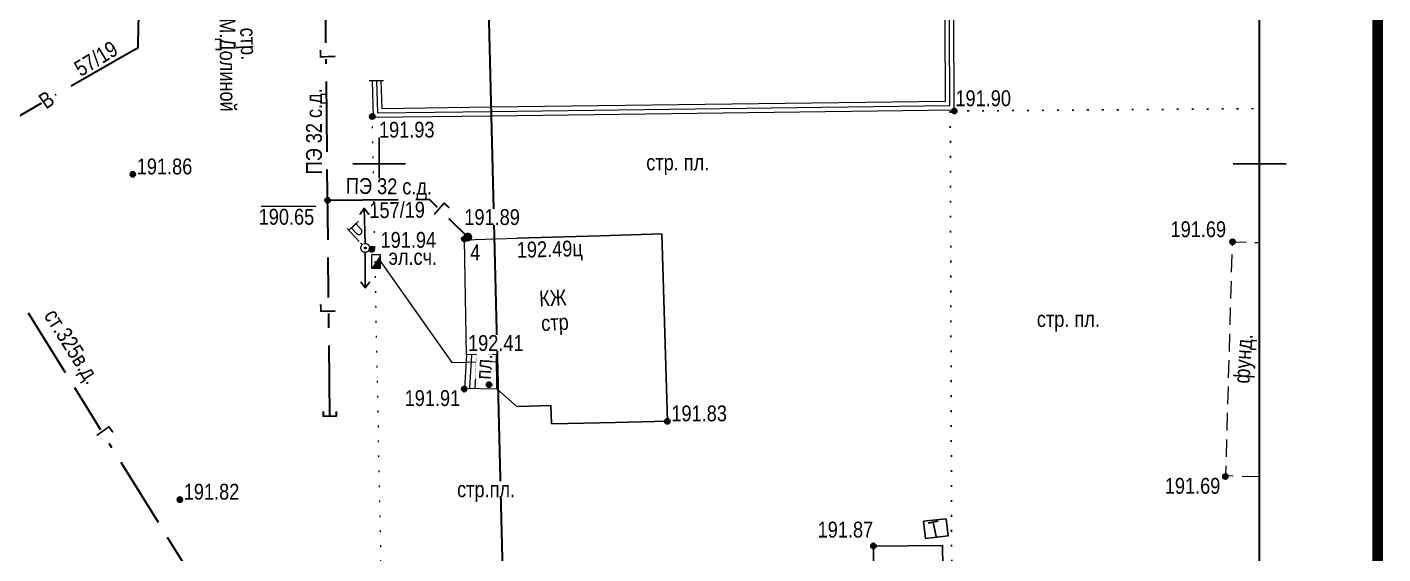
# Model space of a CAD drawing. Header units: millimetres. Extents: x 5990 to 6530, y 11480 to 11770.
# Drawn here: x 6180 to 6257, y 11577.8 to 11607.8 of the extents above; entities that cross this region are included whole.
import ezdxf
from ezdxf.enums import TextEntityAlignment as Align

# ---------------------------------------------------------------- set-up
doc = ezdxf.new("R2010")
doc.units = ezdxf.units.MM
for name, pattern in [('ACAD_ISO07W100', [3, 0, -3]), ('g5_02x1', [1.5, 1, -0.5]), ('g5_122', [5, 4, -1]), ('g5_366', [0.85, 0.1, -0.75]), ('T_03.LINE', [1, 1, 0])]:
    doc.linetypes.add(name, pattern=pattern)
for name, color, linetype in [('01 ПЛАНШЕТ', 7, 'Continuous'), ('02 ПЛАНОВО-ВЫСОТНОЕ ОБОСНОВАНИЕ', 7, 'Continuous'), ('03 ЗДАНИЯ И ИХ ЧАСТИ', 7, 'Continuous'), ('04 ПРОМЫШЛЕННЫЕ И СОЦ.-КУЛЬТ. ОБЪЕКТЫ', 7, 'Continuous'), ('05 ГАЗОПРОВОД', 7, 'Continuous'), ('06 ВОДОПРОВОД', 7, 'Continuous'), ('07 ЭЛЕКТРОКАБЕЛЬ', 7, 'Continuous'), ('08 ЛЭП', 7, 'Continuous'), ('13 АВТОМОБИЛЬНЫЕ ДОРОГИ', 7, 'Continuous'), ('15 РЕЛЬЕФ', 7, 'Continuous'), ('17 ОГРАЖДЕНИЯ', 7, 'Continuous')]:
    doc.layers.add(name, color=color, linetype=linetype)
doc.layers.add('18 ГРАНИЦА ТОПОСЪЕМКИ', color=7, linetype='Continuous', plot=False)
doc.styles.add('Д-431', font='ARIALNI_1.TTF', dxfattribs={"height": 0.9})
doc.styles.add('Р-131', font='ARIALN.TTF')
doc.linetypes.add('g5_119_3', pattern='A,4,-1,[31,GUGK_2005.shx,S=0.1,R=0,X=0,Y=0],4,[31,GUGK_2005.shx,S=0.1,R=180,X=0,Y=0],-1', length=10)
doc.linetypes.add('g5_474_4b', pattern='A,1.5,-0.5,0.55,-0.2,[33,GUGK_2005.shx,S=0.8,R=0,X=0,Y=0],-0.2,0.55,-0.5', length=4)

# ---------------------------------------------------------------- blocks, each defined once
blk = doc.blocks.new('_krest')
at = {"color": 3, "linetype": 'ByBlock', "lineweight": -2}
for p, q in [((0, -3), (0, 3)), ((-3, 0), (3, 0))]:
    blk.add_line(p, q, dxfattribs=at)
blk = doc.blocks.new('g5_330')
blk.add_hatch(color=0).paths.add_polyline_path([(0.15, 0, 1), (-0.15, 0, 1)])
at = {"color": 0}
blk.add_circle((0, 0), 0.15, dxfattribs=at)
blk = doc.blocks.new('T_03.32.01')
at = {"color": 0, "linetype": 'ACAD_ISO07W100', "lineweight": 0}
blk.add_wipeout([(0.25, 0), (0.217, 0.125), (0.125, 0.217), (0, 0.25), (-0.125, 0.217), (-0.217, 0.125), (-0.25, 0), (-0.217, -0.125), (-0.125, -0.217), (0, -0.25), (0.125, -0.217), (0.217, -0.125)], dxfattribs=at)
at = {"linetype": 'T_03.LINE', "lineweight": -2}
h = blk.add_hatch(color=0, dxfattribs=at)
h.dxf.hatch_style = 1
h.paths.add_polyline_path([(0.05, 0, 1), (-0.05, 0, 1)])
at = {"color": 0, "linetype": 'T_03.LINE', "lineweight": -2}
blk.add_circle((0, 0), 0.25, dxfattribs=at)
at = {"color": 0, "linetype": 'T_03.LINE', "lineweight": 0}
blk.add_circle((0, 0), 0.05, dxfattribs=at)
blk = doc.blocks.new('*U161')
at = {"color": 0, "linetype": 'T_03.LINE', "lineweight": -2, "rotation": 42.94866367034565}
blk.add_blockref('T_03.32.01', (0, 0), dxfattribs=at)
at = {"color": 0, "linetype": 'ACAD_ISO07W100', "lineweight": 0}
blk.add_wipeout([(-0.534, 1.381), (-0.232, 1.057), (-0.196, 0.998), (-0.186, 0.93), (-0.202, 0.863), (-0.241, 0.81), (-0.301, 0.773), (-0.368, 0.763), (-0.434, 0.779), (-0.489, 0.818), (-0.79, 1.143)], dxfattribs=at)
at = {"color": 0, "linetype": 'T_03.LINE', "lineweight": -2}
for points in [[(-1.022, 1.098), (-0.17, 0.183)], [(-0.937, 1.006), (-0.388, 1.517)]]:
    blk.add_lwpolyline(points, dxfattribs=at)
blk.add_lwpolyline([(-0.79, 1.143), (-0.489, 0.818, 1), (-0.232, 1.057), (-0.534, 1.381)], format="xyb", dxfattribs=at)
blk = doc.blocks.new('g5_115_1')
at = {"color": 0}
for points in [[(0, 0), (2, 0)], [(1.647, -0.252), (2, 0), (1.647, 0.252)]]:
    blk.add_lwpolyline(points, dxfattribs=at)
blk = doc.blocks.new('51321399')
at = {"layer": '08 ЛЭП', "xscale": 2, "yscale": 2, "zscale": 2}
blk.add_blockref('g5_115_1', (0, 0), dxfattribs=at)
blk = doc.blocks.new('g5_113c')
blk.add_hatch(color=1).paths.add_polyline_path([(-0.375, 0), (0.375, 0), (0, 0.25), (-0.375, 0.5)])
at = {"color": 1, "lineweight": 20}
blk.add_lwpolyline([(-0.375, 0), (0.375, 0), (0.375, 0.5), (-0.375, 0.5)], close=True, dxfattribs=at)
blk = doc.blocks.new('g5_121_7a')
at = {"color": 0, "lineweight": 30}
blk.add_lwpolyline([(0.25, 0.375), (0, 0.375), (0, -0.375), (0.25, -0.375)], dxfattribs=at)
blk = doc.blocks.new('g5_475_5')
at = {"color": 0}
blk.add_lwpolyline([(0, -0.4), (0, 0.4)], dxfattribs=at)

msp = doc.modelspace()

# ---------------------------------------------------------------- linework, layer by layer
at = {"layer": '01 ПЛАНШЕТ', "color": 7, "const_width": 0.6}
msp.add_lwpolyline([(6256.7, 11493.3), (6256.7, 11617.021)], dxfattribs=at)
at = {"layer": '02 ПЛАНОВО-ВЫСОТНОЕ ОБОСНОВАНИЕ'}
msp.add_lwpolyline([(6000, 11500), (6250, 11500), (6250, 11750), (6000, 11750)], close=True, dxfattribs=at)
at = {"layer": '03 ЗДАНИЯ И ИХ ЧАСТИ', "color": 7, "lineweight": 15}
for points in [[(6207.889, 11586.202), (6207.84, 11586.2), (6206.69, 11587.22), (6206.655, 11589.167), (6204.96, 11589.14), (6204.84, 11595.685), (6207.846, 11595.776)], [(6204.96, 11589.14), (6204.856, 11587.261), (6206.69, 11587.22)], [(6205.238, 11589.145), (6205.134, 11587.265)], [(6205.539, 11589.149), (6205.433, 11587.248)]]:
    msp.add_lwpolyline(points, dxfattribs=at)
for points in [[(6212.541, 11595.917), (6207.846, 11595.776)], [(6213.421, 11585.303), (6216.37, 11585.37), (6216.049, 11596.023), (6212.541, 11595.917), (6216.049, 11596.023), (6216.37, 11585.37)], [(6207.889, 11586.202), (6209.75, 11586.262), (6209.79, 11585.22), (6213.421, 11585.303), (6209.79, 11585.22), (6209.75, 11586.262)]]:
    msp.add_lwpolyline(points, close=True, dxfattribs=at)
at = {"layer": '03 ЗДАНИЯ И ИХ ЧАСТИ', "color": 7, "linetype": 'g5_02x1', "lineweight": 15, "flags": 128}
msp.add_lwpolyline([(6250, 11582.212), (6248.08, 11582.267), (6248.19, 11586.104), (6248.46, 11595.57), (6250, 11595.526)], dxfattribs=at)
at = {"layer": '03 ЗДАНИЯ И ИХ ЧАСТИ'}
for points in [[(6232.199, 11579.837), (6230.917, 11579.688), (6231.031, 11578.71), (6232.313, 11578.858)], [(6232.027, 11575.85), (6228.099, 11575.805), (6228.071, 11578.272), (6231.999, 11578.317)]]:
    msp.add_lwpolyline(points, close=True, dxfattribs=at)
at = {"layer": '04 ПРОМЫШЛЕННЫЕ И СОЦ.-КУЛЬТ. ОБЪЕКТЫ', "color": 7, "linetype": 'g5_366', "lineweight": 25}
for points in [[(6232.433, 11602.998), (6232.52, 11575.46), (6207.077, 11574.963)], [(6232.547, 11602.999), (6250, 11603.137)]]:
    msp.add_lwpolyline(points, dxfattribs=at)
at = {"layer": '05 ГАЗОПРОВОД', "color": 1, "linetype": 'g5_122', "lineweight": 30}
msp.add_lwpolyline([(6197.198, 11585.675), (6196.925, 11612.711), (6196.36, 11629.191), (6195.55, 11651.924), (6192.649, 11659.34), (6191.983, 11692.001), (6194.593, 11695.111), (6193.44, 11739.82), (6193.207, 11750)], dxfattribs=at)
at = {"layer": '05 ГАЗОПРОВОД', "color": 7, "lineweight": 15}
msp.add_lwpolyline([(6193.291, 11597.589), (6196.402, 11597.589)], dxfattribs=at)
at = {"layer": '05 ГАЗОПРОВОД', "color": 10, "lineweight": 15, "const_width": 0.25}
msp.add_lwpolyline([(6204.91, 11595.841, 1), (6205.16, 11595.841, 1)], format="xyb", close=True, dxfattribs=at)
at = {"layer": '07 ЭЛЕКТРОКАБЕЛЬ', "color": 1, "linetype": 'g5_119_3', "lineweight": 15, "ltscale": 0.5}
msp.add_lwpolyline([(6200.072, 11594.448), (6204.118, 11588.712), (6206.662, 11588.759)], dxfattribs=at)
at = {"layer": '17 ОГРАЖДЕНИЯ', "color": 7, "lineweight": 15}
for points in [[(6206.374, 11603.232), (6232.157, 11603.568), (6232.052, 11629.919)], [(6206.386, 11602.732), (6232.659, 11603.075), (6232.552, 11629.921)], [(6200.094, 11604.733), (6200.143, 11603.15), (6206.374, 11603.232)]]:
    msp.add_lwpolyline(points, dxfattribs=at)
at = {"layer": '17 ОГРАЖДЕНИЯ', "color": 7, "linetype": 'g5_474_4b', "lineweight": 15}
for points in [[(6206.38, 11602.982), (6232.408, 11603.322), (6232.302, 11629.92)], [(6199.844, 11604.724), (6199.901, 11602.897), (6206.38, 11602.982)]]:
    msp.add_lwpolyline(points, dxfattribs=at)
at = {"layer": '18 ГРАНИЦА ТОПОСЪЕМКИ', "color": 2, "lineweight": 30, "flags": 128}
msp.add_lwpolyline([(6250, 11556.97), (6250, 11750), (6202.721, 11750)], dxfattribs=at)

# ---------------------------------------------------------------- block references
at = {"layer": '02 ПЛАНОВО-ВЫСОТНОЕ ОБОСНОВАНИЕ', "color": 94, "xscale": 0.5, "yscale": 0.5, "zscale": 0.5}
msp.add_blockref('_krest', (6200, 11600), dxfattribs=at)
at = {"layer": '02 ПЛАНОВО-ВЫСОТНОЕ ОБОСНОВАНИЕ', "lineweight": 25, "xscale": 0.5, "yscale": 0.5, "zscale": 0.5}
for p in [(6200, 11600), (6250, 11600)]:
    msp.add_blockref('_krest', p, dxfattribs=at)
at = {"layer": '02 ПЛАНОВО-ВЫСОТНОЕ ОБОСНОВАНИЕ', "color": 3, "xscale": 0.5, "yscale": 0.5, "zscale": 0.5}
msp.add_blockref('_krest', (6250, 11599.998), dxfattribs=at)
at = {"layer": '03 ЗДАНИЯ И ИХ ЧАСТИ', "color": 7, "lineweight": 15, "rotation": 354.9710927233455}
msp.add_blockref('g5_330', (6206.24, 11587.451), dxfattribs=at)
at = {"layer": '05 ГАЗОПРОВОД', "color": 7, "lineweight": 15}
msp.add_blockref('g5_330', (6197.074, 11597.927, 191.94), dxfattribs=at)
at = {"layer": '05 ГАЗОПРОВОД', "color": 1, "lineweight": 15, "rotation": 90.57974676739212}
msp.add_blockref('g5_121_7a', (6197.198, 11585.675), dxfattribs=at)
at = {"layer": '15 РЕЛЬЕФ', "color": 7, "lineweight": 15}
for p in [(6199.61, 11602.69), (6186.01, 11599.4), (6204.83, 11595.73), (6204.831, 11587.201), (6188.68, 11580.92)]:
    msp.add_blockref('g5_330', p, dxfattribs=at)
at = {"layer": '15 РЕЛЬЕФ'}
for p in [(6232.66, 11603), (6248.46, 11595.57), (6216.37, 11585.37), (6248.054, 11582.234)]:
    msp.add_blockref('g5_330', p, dxfattribs=at)
at = {"layer": '15 РЕЛЬЕФ', "color": 7}
msp.add_blockref('g5_330', (6228.067, 11578.289), dxfattribs=at)
at = {"layer": '17 ОГРАЖДЕНИЯ', "color": 7, "lineweight": 15, "rotation": 272.0845800298035}
msp.add_blockref('g5_475_5', (6199.842, 11604.724), dxfattribs=at)

# ---------------------------------------------------------------- texts
at = {"layer": '03 ЗДАНИЯ И ИХ ЧАСТИ', "color": 7, "lineweight": 25, "style": 'Д-431'}
for s, rotation, p in [('фунд.', 86.1261, (6249.416, 11587.492)), ('Т', 11.95051, (6231.328, 11578.745))]:
    msp.add_text(s, height=0.9, rotation=rotation, dxfattribs=at).set_placement(p)
at = {"layer": '03 ЗДАНИЯ И ИХ ЧАСТИ', "color": 1, "lineweight": 25, "insert": (6205.17, 11595.416), "char_height": 0.9, "width": 0.43813, "attachment_point": 1, "style": 'Д-431'}
msp.add_mtext('4', dxfattribs=at)
at = {"layer": '04 ПРОМЫШЛЕННЫЕ И СОЦ.-КУЛЬТ. ОБЪЕКТЫ', "color": 7, "lineweight": 25, "style": 'Д-431'}
for p in [(6216.959, 11599.945), (6239.141, 11591.045)]:
    msp.add_text('стр. пл.', height=0.9, dxfattribs=at).set_placement(p, align=Align.MIDDLE)
at = {"layer": '15 РЕЛЬЕФ', "color": 7, "lineweight": 25, "style": 'Д-431'}
for s, p in [('191.90', (6232.726, 11603.275)), ('191.69', (6244.942, 11595.834)), ('191.83', (6216.595, 11585.37)), ('191.69', (6244.616, 11581.253))]:
    msp.add_text(s, height=0.9, dxfattribs=at).set_placement(p)

# ---------------------------------------------------------------- next in the draw order: texts
at = {"layer": '15 РЕЛЬЕФ', "color": 7, "lineweight": 25, "insert": (6224.901, 11579.667), "char_height": 0.9, "attachment_point": 1, "style": 'Д-431', "bg_fill": 3, "box_fill_scale": 1, "bg_fill_color": 256, "bg_fill_transparency": 0}
msp.add_mtext('191.87', dxfattribs=at)

# ---------------------------------------------------------------- next in the draw order: linework, layer by layer
at = {"layer": '18 ГРАНИЦА ТОПОСЪЕМКИ', "color": 2, "lineweight": 30}
msp.add_lwpolyline([(6070.262, 11750), (6072.521, 11702.793), (6077.654, 11539.11), (6034.638, 11531.486), (6038.284, 11500), (6250, 11500), (6250, 11556.97), (6207.525, 11556.97), (6202.721, 11750), (6070.262, 11750)], dxfattribs=at)

# ---------------------------------------------------------------- next in the draw order: block references
at = {"layer": '08 ЛЭП', "color": 7, "linetype": 'T_03.LINE', "lineweight": 15}
msp.add_blockref('*U161', (6199.21, 11595.22, 191.94), dxfattribs=at)

# ---------------------------------------------------------------- next in the draw order: texts
at = {"color": 4, "lineweight": 25, "insert": (6183.921, 11605.975), "char_height": 0.9, "attachment_point": 5, "rotation": 31.2292, "style": 'Д-431', "bg_fill": 3, "box_fill_scale": 1, "bg_fill_color": 256, "bg_fill_transparency": 0}
msp.add_mtext('\\A1;{\\C4;57/19}', dxfattribs=at)

# ---------------------------------------------------------------- next in the draw order: block references
at = {"layer": '07 ЭЛЕКТРОКАБЕЛЬ', "color": 1, "lineweight": 15, "rotation": 90}
msp.add_blockref('g5_113c', (6200.072, 11594.448), dxfattribs=at)
at = {"layer": '08 ЛЭП', "color": 7, "lineweight": 15, "xscale": 0.5, "yscale": 0.5, "zscale": 0.5, "rotation": 270}
msp.add_blockref('51321399', (6199.21, 11594.949), dxfattribs=at)
at = {"layer": '15 РЕЛЬЕФ', "color": 7, "lineweight": 15}
msp.add_blockref('g5_330', (6199.586, 11595.143, 191.94), dxfattribs=at)

# ---------------------------------------------------------------- next in the draw order: texts
at = {"color": 4, "lineweight": 25, "insert": (6201.021, 11597.37), "char_height": 0.9, "attachment_point": 5, "rotation": 0.57049, "style": 'Д-431', "bg_fill": 3, "box_fill_scale": 1, "bg_fill_color": 256, "bg_fill_transparency": 0}
msp.add_mtext('\\A1;{\\C4;157/19}', dxfattribs=at)

# ---------------------------------------------------------------- next in the draw order: linework, layer by layer
at = {"layer": '05 ГАЗОПРОВОД', "color": 1, "linetype": 'g5_122', "lineweight": 30, "flags": 128}
msp.add_lwpolyline([(6084.646, 11750), (6102.968, 11720.772), (6119.784, 11693.312), (6136.63, 11665.445), (6143.952, 11653.316), (6162.772, 11619.846), (6165.347, 11615.291), (6194.317, 11568.549), (6216.633, 11532.809), (6218.667, 11529.551), (6236.089, 11504.862), (6239.566, 11500)], dxfattribs=at)
at = {"layer": '06 ВОДОПРОВОД', "color": 82, "linetype": 'g5_122', "lineweight": 30}
msp.add_lwpolyline([(6186.69, 11630.629), (6186.673, 11623.455), (6186.303, 11606.834), (6186.298, 11606.579), (6185.98, 11606.408), (6174.262, 11599.667), (6166.783, 11595.14), (6166.475, 11594.925), (6166.63, 11594.583), (6177.03, 11576.551), (6186.823, 11561.814), (6195.676, 11549.104), (6202.501, 11539.21), (6202.652, 11538.99), (6202.46, 11538.713), (6199.895, 11535.015), (6196.529, 11530.318), (6196.374, 11530.107), (6196.444, 11529.838), (6196.52, 11529.648), (6196.633, 11529.36)], dxfattribs=at)

# ---------------------------------------------------------------- next in the draw order: block references
at = {"layer": '08 ЛЭП', "color": 7, "lineweight": 15, "xscale": 0.4999999999999999, "yscale": 0.4999999999999999, "zscale": 0.4999999999999999, "rotation": 91.68277534359433}
msp.add_blockref('51321399', (6199.203, 11595.473), dxfattribs=at)

# ---------------------------------------------------------------- next in the draw order: texts
at = {"layer": '03 ЗДАНИЯ И ИХ ЧАСТИ', "color": 7, "lineweight": 25, "char_height": 0.9, "attachment_point": 1, "bg_fill": 3, "box_fill_scale": 1, "bg_fill_color": 256, "bg_fill_transparency": 0}
for s, insert, rotation, style in [('192.49ц', (6207.806, 11595.556), 1.53416, 'Д-431'), ('КЖ', (6209.063, 11592.784), 3.15461, 'Р-131'), ('стр', (6209.176, 11591.388), 3.15461, 'Д-431')]:
    msp.add_mtext(s, dxfattribs=dict(at, insert=insert, rotation=rotation, style=style))
at = {"layer": '05 ГАЗОПРОВОД', "color": 7, "lineweight": 25, "char_height": 0.9, "attachment_point": 1, "line_spacing_factor": 0.6, "style": 'Д-431', "bg_fill": 3, "box_fill_scale": 1, "bg_fill_color": 256, "bg_fill_transparency": 0}
for insert, rotation in [((6196.623, 11605.952), 91.16714), ((6196.641, 11591.491), 91.16714), ((6184.618, 11585.194), 305.57012)]:
    msp.add_mtext('Г', dxfattribs=dict(at, insert=insert, rotation=rotation))
at = {"layer": '05 ГАЗОПРОВОД', "color": 7, "lineweight": 25, "char_height": 0.9, "attachment_point": 1, "style": 'Д-431', "bg_fill": 3, "box_fill_scale": 1, "bg_fill_color": 256, "bg_fill_transparency": 0}
for s, insert, rotation in [('ПЭ 32 с.д.', (6195.848, 11599.399), 90), ('ст.325в.д.', (6181.692, 11591.862), 302.15885)]:
    msp.add_mtext(s, dxfattribs=dict(at, insert=insert, rotation=rotation))
at = {"layer": '05 ГАЗОПРОВОД', "color": 7, "lineweight": 25, "insert": (6193.158, 11597.441), "char_height": 0.9, "attachment_point": 1, "style": 'Д-431', "bg_fill": 3, "box_fill_scale": 1, "bg_fill_color": 256, "bg_fill_transparency": 0}
msp.add_mtext('190.65', dxfattribs=at)
at = {"layer": '06 ВОДОПРОВОД', "color": 7, "lineweight": 25, "insert": (6180.57, 11603.813), "char_height": 0.9, "attachment_point": 1, "rotation": 34.53444, "line_spacing_factor": 0.6, "style": 'Д-431', "bg_fill": 3, "box_fill_scale": 1, "bg_fill_color": 256, "bg_fill_transparency": 0}
msp.add_mtext('В', dxfattribs=at)
at = {"layer": '13 АВТОМОБИЛЬНЫЕ ДОРОГИ', "color": 7, "lineweight": 25, "insert": (6193.001, 11607.756), "char_height": 0.9, "attachment_point": 1, "rotation": 272.11195, "style": 'Д-431', "bg_fill": 3, "box_fill_scale": 1, "bg_fill_color": 256, "bg_fill_transparency": 0}
msp.add_mtext('стр.', dxfattribs=at)
at = {"layer": '15 РЕЛЬЕФ', "color": 7, "lineweight": 25, "char_height": 0.9, "attachment_point": 1, "style": 'Д-431', "bg_fill": 3, "box_fill_scale": 1, "bg_fill_color": 256, "bg_fill_transparency": 0}
for s, insert in [('191.93', (6199.99, 11602.39)), ('191.86', (6186.235, 11600.3)), ('191.89', (6204.837, 11597.425)), ('191.94', (6200.08, 11596.127)), ('191.82', (6188.905, 11581.82))]:
    msp.add_mtext(s, dxfattribs=dict(at, insert=insert))

# ---------------------------------------------------------------- next in the draw order: linework, layer by layer
at = {"layer": '04 ПРОМЫШЛЕННЫЕ И СОЦ.-КУЛЬТ. ОБЪЕКТЫ', "color": 7, "linetype": 'g5_366', "lineweight": 15}
msp.add_lwpolyline([(6207.077, 11574.963), (6200.155, 11574.827), (6199.61, 11602.69)], dxfattribs=at)
at = {"layer": '05 ГАЗОПРОВОД', "color": 1, "linetype": 'g5_122', "lineweight": 30}
msp.add_lwpolyline([(6197.074, 11597.927), (6202.84, 11597.985), (6205.035, 11595.841)], dxfattribs=at)
at = {"layer": '17 ОГРАЖДЕНИЯ', "color": 7, "lineweight": 15}
msp.add_lwpolyline([(6199.595, 11604.715), (6199.659, 11602.644), (6206.386, 11602.732)], dxfattribs=at)

# ---------------------------------------------------------------- next in the draw order: texts
at = {"layer": '13 АВТОМОБИЛЬНЫЕ ДОРОГИ', "color": 7, "lineweight": 25, "insert": (6191.818, 11609.97), "char_height": 0.9, "attachment_point": 1, "rotation": 270.52904, "style": 'Р-131', "bg_fill": 3, "box_fill_scale": 1, "bg_fill_color": 256, "bg_fill_transparency": 0}
msp.add_mtext('ул. М.Долиной', dxfattribs=at)

# ---------------------------------------------------------------- next in the draw order: texts
at = {"layer": '03 ЗДАНИЯ И ИХ ЧАСТИ', "color": 7, "lineweight": 25, "insert": (6205.453, 11587.779), "char_height": 0.9, "attachment_point": 1, "rotation": 86.73291, "style": 'Д-431', "bg_fill": 3, "box_fill_scale": 1, "bg_fill_color": 256, "bg_fill_transparency": 0}
msp.add_mtext('пл.', dxfattribs=at)
at = {"layer": '04 ПРОМЫШЛЕННЫЕ И СОЦ.-КУЛЬТ. ОБЪЕКТЫ', "color": 7, "lineweight": 25, "insert": (6204.426, 11581.956), "char_height": 0.9, "attachment_point": 1, "style": 'Д-431', "bg_fill": 3, "box_fill_scale": 1, "bg_fill_color": 256, "bg_fill_transparency": 0}
msp.add_mtext('стр.пл.', dxfattribs=at)
at = {"layer": '05 ГАЗОПРОВОД', "color": 7, "lineweight": 25, "insert": (6203.623, 11597.883), "char_height": 0.9, "attachment_point": 1, "rotation": 318.51145, "line_spacing_factor": 0.6, "style": 'Д-431', "bg_fill": 3, "box_fill_scale": 1, "bg_fill_color": 256, "bg_fill_transparency": 0}
msp.add_mtext('Г', dxfattribs=at)
at = {"layer": '07 ЭЛЕКТРОКАБЕЛЬ', "color": 7, "lineweight": 25, "insert": (6200.539, 11595.16), "char_height": 0.9, "attachment_point": 1, "style": 'Д-431', "bg_fill": 3, "box_fill_scale": 1, "bg_fill_color": 256, "bg_fill_transparency": 0}
msp.add_mtext('эл.сч.', dxfattribs=at)
at = {"layer": '15 РЕЛЬЕФ', "color": 7, "lineweight": 25, "insert": (6201.448, 11587.139), "char_height": 0.9, "attachment_point": 1, "style": 'Д-431', "bg_fill": 3, "box_fill_scale": 1, "bg_fill_color": 256, "bg_fill_transparency": 0}
msp.add_mtext('191.91', dxfattribs=at)

# ---------------------------------------------------------------- next in the draw order: texts
at = {"layer": '03 ЗДАНИЯ И ИХ ЧАСТИ', "color": 7, "lineweight": 25, "insert": (6205.048, 11590.269), "char_height": 0.9, "attachment_point": 1, "style": 'Д-431', "bg_fill": 3, "box_fill_scale": 1, "bg_fill_color": 256, "bg_fill_transparency": 0}
msp.add_mtext('192.41', dxfattribs=at)
at = {"layer": '05 ГАЗОПРОВОД', "color": 7, "lineweight": 25, "insert": (6198.116, 11599.201), "char_height": 0.9, "attachment_point": 1, "rotation": 359.38597, "style": 'Д-431', "bg_fill": 3, "box_fill_scale": 1, "bg_fill_color": 256, "bg_fill_transparency": 0}
msp.add_mtext('ПЭ 32 с.д.', dxfattribs=at)

doc.saveas('drawing.dxf')
